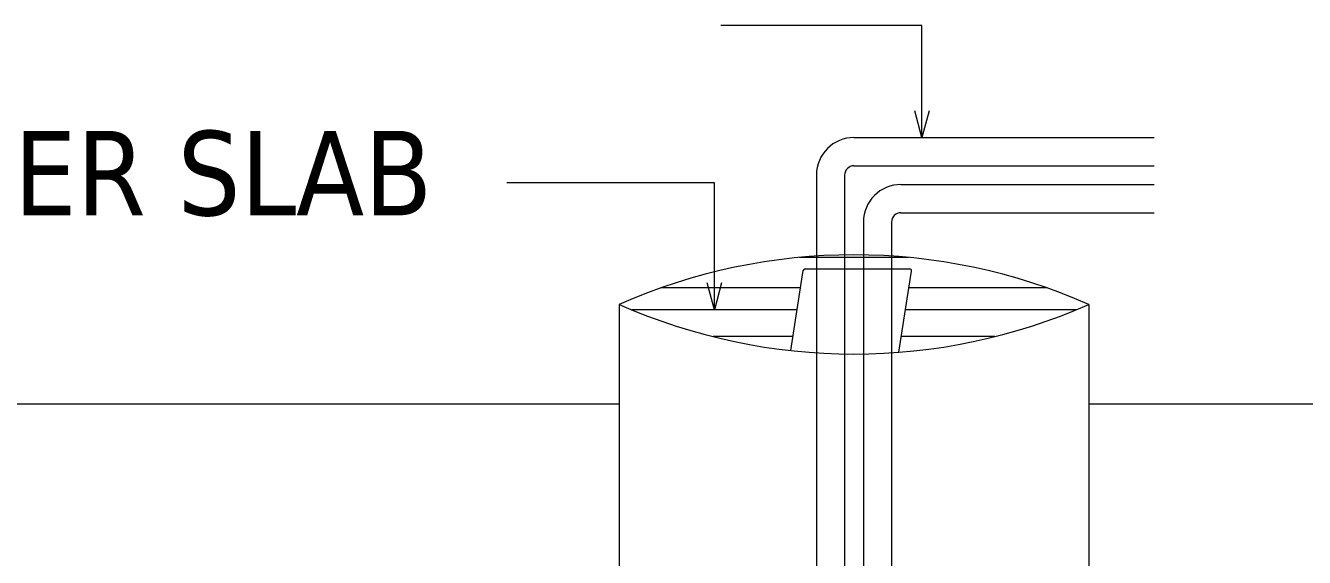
# Model space of a CAD drawing. Header units: metres. Extents: x 6014 to 6142, y -370 to -316.
# Drawn here: x 6067.268 to 6069.725, y -318.799 to -317.778 of the extents above; entities that cross this region are included whole.
import ezdxf

# ---------------------------------------------------------------- set-up
doc = ezdxf.new("R2010")
doc.units = ezdxf.units.M
doc.header["$MEASUREMENT"] = 0
doc.layers.get('0').update_dxf_attribs({"lineweight": 18})
doc.layers.add('INNERWALL', color=6, linetype='Continuous', lineweight=25)
doc.styles.add('JSC-Tahoma', font='tahoma.ttf')

# ---------------------------------------------------------------- blocks, each defined once
blk = doc.blocks.new('_Open30')
at = {"layer": 'INNERWALL', "color": 0, "lineweight": -2}
for p, q in [((-1, 0.268), (0, 0)), ((0, 0), (-1, -0.268)), ((0, 0), (-1, 0))]:
    blk.add_line(p, q, dxfattribs=at)

msp = doc.modelspace()

# ---------------------------------------------------------------- linework, layer by layer
for p, q in [((6068.8594, -317.9929), (6069.4361, -317.9929)), ((6068.8594, -318.0471), (6069.4361, -318.0471)), ((6068.7873, -318.0651), (6068.7873, -320.2945)), ((6068.8414, -318.0651), (6068.8414, -320.2969)), ((6068.9496, -318.0831), (6069.4361, -318.0831)), ((6068.9496, -318.1372), (6069.4361, -318.1372)), ((6068.8775, -318.1553), (6068.8775, -320.2945)), ((6068.9316, -318.1553), (6068.9316, -320.2945)), ((6068.9643, -318.2232), (6068.7546, -318.2232)), ((6068.7379, -318.4019), (6068.7619, -318.2483)), ((6068.7655, -318.2452), (6068.9665, -318.2452)), ((6068.9457, -318.4052), (6068.97, -318.2494)), ((6068.7567, -318.2815), (6068.4891, -318.2815)), ((6069.2298, -318.2815), (6068.965, -318.2815)), ((6068.4086, -318.3134), (6068.4086, -319.7669)), ((6068.7501, -318.3236), (6068.4325, -318.3236)), ((6069.2864, -318.3236), (6068.9585, -318.3236)), ((6069.3103, -318.3134), (6069.3103, -319.7669)), ((6068.7421, -318.3752), (6068.5888, -318.3752)), ((6069.1301, -318.3752), (6068.9504, -318.3752)), ((6068.4086, -318.5046), (6067.2167, -318.5046)), ((6070.5201, -318.5046), (6069.3103, -318.5046))]:
    msp.add_line(p, q)
at = {"ltscale": 1000}
for points in [[(6068.9898, -317.9414), (6068.9898, -317.778), (6068.604, -317.778)], [(6068.5913, -318.2721), (6068.5913, -318.0801), (6068.1926, -318.0801)]]:
    msp.add_lwpolyline(points, dxfattribs=at)
for centre, radius, start, end in [((6068.8594, -318.0651), 0.0721, 90, 180), ((6068.8594, -318.0651), 0.018, 90, 180), ((6068.9496, -318.1553), 0.0721, 90, 180), ((6068.9496, -318.1553), 0.018, 90, 180), ((6068.8594, -319.3336), 1.1154, 66.1591, 113.8409), ((6068.7655, -318.2488), 0.00361, 90, 171.1351), ((6068.9665, -318.2488), 0.00361, 351.1351, 90), ((6068.8594, -317.2932), 1.1154, 246.1591, 293.8409)]:
    msp.add_arc(centre, radius, start, end)

# ---------------------------------------------------------------- block references
at = {"ltscale": 1000, "xscale": 0.051548620584384, "yscale": 0.051548620584384, "zscale": 0.051548620584384, "rotation": 270}
for p in [(6068.9898, -317.9929), (6068.5913, -318.3236)]:
    msp.add_blockref('_Open30', p, dxfattribs=at)

# ---------------------------------------------------------------- texts
at = {"style": 'JSC-Tahoma'}
msp.add_text('TOP CEMENT COVER SLAB', height=0.162, dxfattribs=at).set_placement((6065.5278, -318.1422, 0.6843))

doc.saveas('drawing.dxf')
